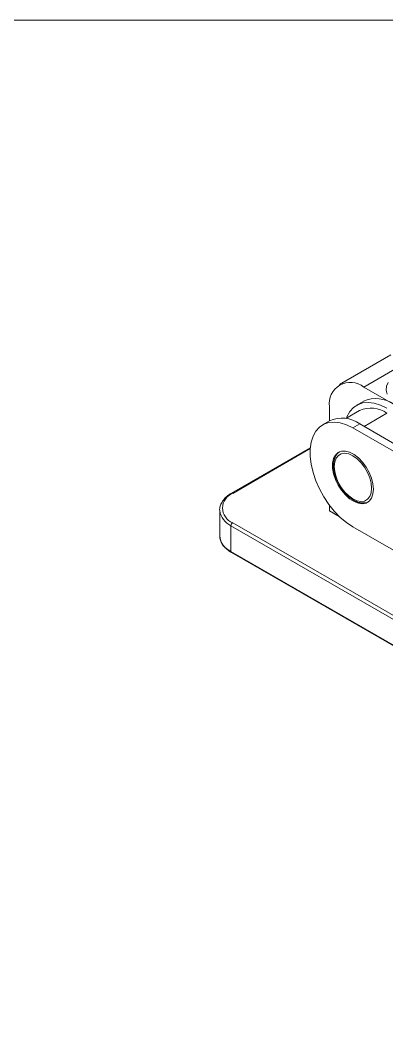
# Model space of a CAD drawing. Header units: millimetres. Extents: x 5 to 292, y 5 to 205.
# Drawn here: x 161.8 to 192, y 122.6 to 205.4 of the extents above; entities that cross this region are included whole.
import ezdxf

# ---------------------------------------------------------------- set-up
doc = ezdxf.new("R2010")
doc.units = ezdxf.units.MM

msp = doc.modelspace()

# ---------------------------------------------------------------- linework, layer by layer
at = {"color": 7, "linetype": 'Continuous', "lineweight": 0}
msp.add_line((5.411, 205.365), (292.411, 205.365), dxfattribs=at)
at = {"color": 7, "linetype": 'Continuous', "lineweight": 15}
for p, q in [((192.333, 177.743), (188.09, 175.294)), ((194.333, 177.545), (190.09, 175.096)), ((245.527, 143.092), (190.09, 175.096)), ((191.936, 174.922), (191.936, 174.891)), ((190.065, 173.914), (189.499, 173.588)), ((187.262, 173.462), (187.262, 172.296)), ((189.749, 173.155), (188.603, 172.493)), ((187.263, 172.297), (186.697, 171.97)), ((189.197, 171.723), (189.763, 172.049)), ((239.685, 142.577), (189.197, 171.723)), ((240.25, 142.904), (189.763, 172.049)), ((185.68, 170.085), (179.185, 166.335)), ((178.215, 164.95), (178.215, 162.827)), ((178.217, 164.895), (178.215, 164.95)), ((187.262, 165.341), (187.262, 164.889)), ((187.262, 164.889), (188.068, 164.423)), ((246.503, 124.77), (179.144, 163.656)), ((179.144, 163.656), (179.144, 161.533)), ((179.285, 163.901), (246.644, 125.015)), ((189.197, 163.557), (206.663, 153.475)), ((178.216, 162.866), (178.215, 162.827)), ((179.144, 161.533), (246.503, 122.647)), ((179.185, 161.441), (246.544, 122.556))]:
    msp.add_line(p, q, dxfattribs=at)
at = {"color": 8, "linetype": 'Continuous', "lineweight": 15}
for p, q in [((190.117, 171.845), (191.999, 172.932)), ((185.674, 170.013), (179.285, 166.325))]:
    msp.add_line(p, q, dxfattribs=at)
at = {"color": 7, "linetype": 'Continuous', "lineweight": 15, "flags": 128}
for points in [[(192.103, 175.467), (191.966, 175.156), (191.94, 174.835), (192.027, 174.518)], [(191.999, 173.34), (191.472, 173.599), (190.957, 173.761), (190.465, 173.822), (190.008, 173.781), (189.594, 173.639), (189.235, 173.399), (188.937, 173.067), (188.708, 172.649), (188.66, 172.526)], [(189.197, 171.723), (188.67, 171.981), (188.155, 172.143), (187.663, 172.204), (187.206, 172.163), (186.792, 172.021), (186.433, 171.781), (186.135, 171.449), (185.906, 171.032), (185.75, 170.538), (185.672, 169.98), (185.672, 169.37), (185.75, 168.721), (185.906, 168.048), (186.135, 167.366), (186.433, 166.69), (186.792, 166.035), (187.206, 165.417), (187.663, 164.847), (188.155, 164.34), (188.67, 163.907), (189.197, 163.557)], [(190.884, 166.667), (190.844, 167.108), (190.728, 167.574), (190.54, 168.044), (190.289, 168.494), (189.987, 168.905), (189.648, 169.256), (189.289, 169.532), (188.924, 169.719), (188.573, 169.81), (188.251, 169.798), (187.973, 169.686), (187.752, 169.478), (187.599, 169.185), (187.521, 168.818), (187.521, 168.397), (187.599, 167.941), (187.752, 167.47), (187.973, 167.008), (188.251, 166.575), (188.573, 166.191), (188.924, 165.876), (189.289, 165.643), (189.648, 165.503), (189.987, 165.463), (190.289, 165.526), (190.54, 165.686), (190.728, 165.939), (190.844, 166.271), (190.884, 166.667)], [(188.849, 166.106), (189.192, 165.862), (189.535, 165.707), (189.862, 165.649), (190.155, 165.691), (190.4, 165.831), (190.585, 166.061), (190.7, 166.37), (190.74, 166.744), (190.702, 167.162), (190.589, 167.604), (190.406, 168.048), (190.163, 168.471), (189.871, 168.853), (189.546, 169.174), (189.202, 169.418), (188.859, 169.573), (188.533, 169.631), (188.24, 169.589), (187.995, 169.45), (187.81, 169.219), (187.695, 168.91), (187.655, 168.536), (187.692, 168.118), (187.805, 167.676), (187.988, 167.232), (188.232, 166.809), (188.523, 166.427), (188.849, 166.106)]]:
    msp.add_lwpolyline(points, dxfattribs=at)
at = {"color": 7, "linetype": 'Continuous', "lineweight": 15}
for centre, radius, start, end in [((188.994, 173.727), 1.753, 51.32585, 188.68488), ((191.105, 171.671), 2.473, 53.82314, 114.86643), ((190.683, 171.115), 2.243, 54.08229, 114.60728), ((188.303, 170.053), 2.473, 53.82314, 114.86643), ((179.746, 165.113), 1.297, 110.78341, 249.21653), ((179.451, 163.642), 0.307, 122.60538, 177.3947)]:
    msp.add_arc(centre, radius, start, end, dxfattribs=at)
at = {"color": 8, "linetype": 'Continuous', "lineweight": 15}
for centre, radius, start, end in [((179.227, 166.244), 0.101, 54.38311, 114.29244), ((179.817, 165.125), 1.616, 188.20127, 245.40344), ((179.802, 162.985), 1.594, 185.69473, 245.62539), ((179.243, 161.522), 0.0997, 174.06309, 234.62415)]:
    msp.add_arc(centre, radius, start, end, dxfattribs=at)
at = {"color": 7, "linetype": 'Continuous', "lineweight": 15}
for points, knots in [([(188.114, 169.755), (188.098, 169.747), (187.991, 169.697), (187.843, 169.521), (187.687, 169.24), (187.603, 168.893), (187.587, 168.498), (187.645, 168.067), (187.772, 167.62), (187.963, 167.178), (188.21, 166.757), (188.497, 166.382), (188.723, 166.153), (188.846, 166.048), (188.861, 166.035)], [0, 0, 0, 0, 0.016286, 0.108708, 0.201319, 0.296767, 0.395059, 0.494589, 0.594074, 0.693333, 0.79249, 0.891741, 0.986072, 1, 1, 1, 1]), ([(179.185, 166.335), (179.116, 166.293), (178.913, 166.169), (178.636, 165.931), (178.387, 165.614), (178.248, 165.272), (178.196, 165.023), (178.219, 164.898), (178.221, 164.888)], [0, 0, 0, 0, 0.115763, 0.335651, 0.555358, 0.771713, 0.98224, 1, 1, 1, 1]), ([(188.861, 166.035), (188.922, 165.986), (189.097, 165.845), (189.399, 165.669), (189.761, 165.543), (190.108, 165.519), (190.382, 165.569), (190.511, 165.659), (190.553, 165.688)], [0, 0, 0, 0, 0.105604, 0.306662, 0.50916, 0.710703, 0.906674, 1, 1, 1, 1]), ([(178.225, 162.872), (178.221, 162.846), (178.201, 162.706), (178.264, 162.452), (178.411, 162.126), (178.657, 161.825), (178.926, 161.599), (179.12, 161.481), (179.185, 161.441)], [0, 0, 0, 0, 0.047278, 0.255491, 0.463239, 0.674628, 0.891003, 1, 1, 1, 1])]:
    msp.add_open_spline(points, degree=3, knots=knots, dxfattribs=at)

doc.saveas('drawing.dxf')
